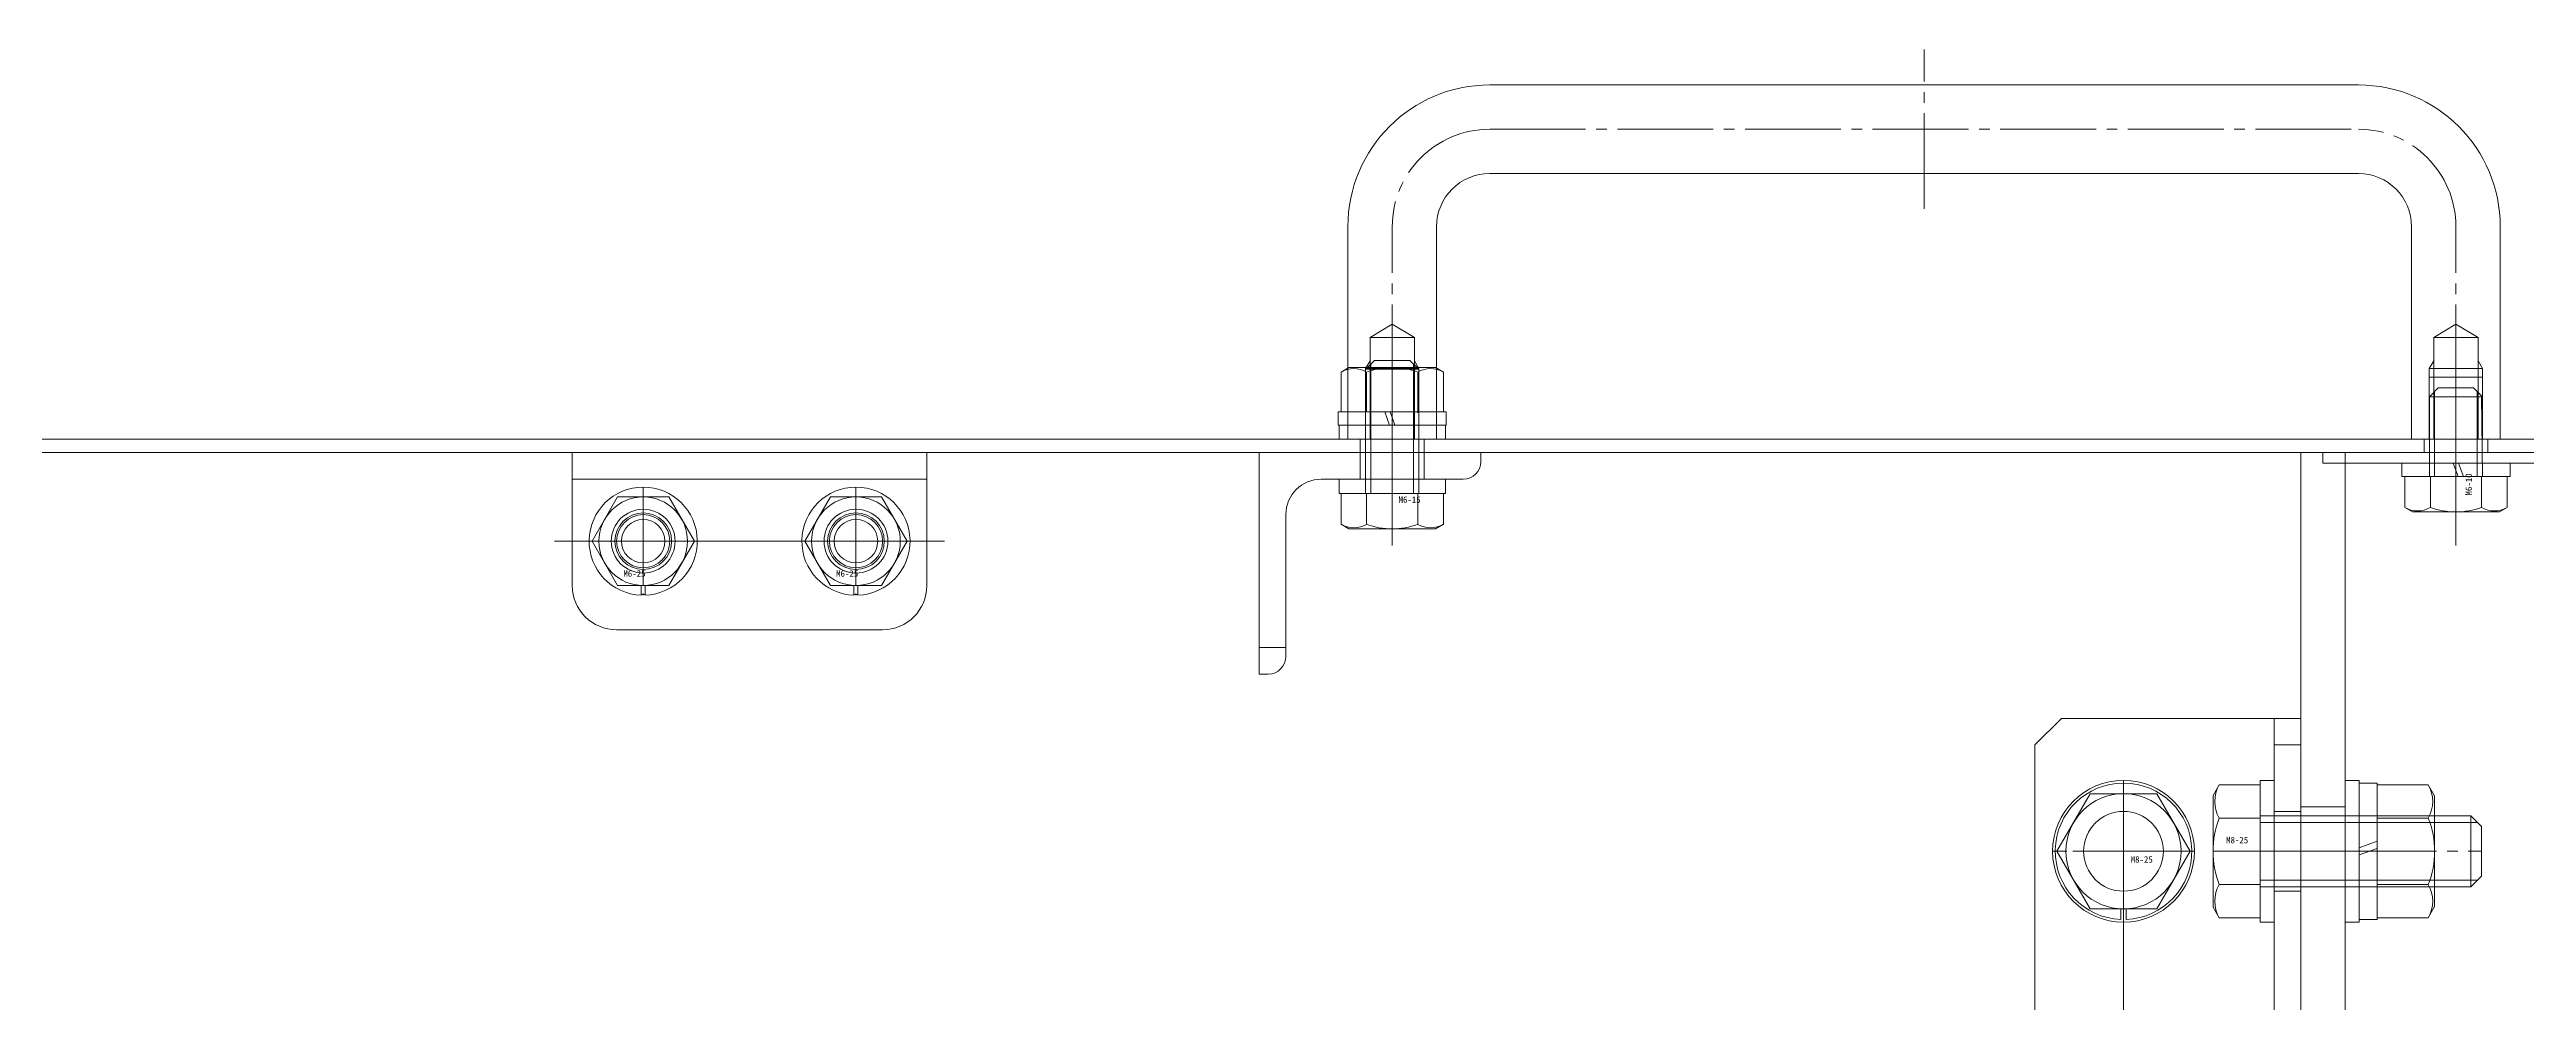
# Model space of a CAD drawing. Units: millimetres at full size. Extents: x -5218 to 5218, y -4308 to 3712.
# Drawn here: x -3674.5 to -3395.1, y 1767.5 to 1875.1 of the extents above; entities that cross this region are included whole.
import ezdxf
from ezdxf.enums import TextEntityAlignment as Align

# ---------------------------------------------------------------- set-up
doc = ezdxf.new("R2010")
doc.units = ezdxf.units.MM
doc.header["$LTSCALE"] = 1.2
doc.linetypes.add('CHAIN2', pattern=[12, 9, -1, 1, -1])
for name, color, linetype, lineweight in [('0-1_01_外形線', 134, 'Continuous', 9), ('0-2_03_かくれ線', 5, 'Continuous', 9), ('0-3_04_中心線', 4, 'CHAIN2', 9), ('0-4_02_細線', 6, 'Continuous', 9)]:
    doc.layers.add(name, color=color, linetype=linetype, lineweight=lineweight)
doc.styles.add('ＭＳ ゴシック', font='')
doc.styles.get('ＭＳ ゴシック').set_extended_font_data('MS Gothic')

msp = doc.modelspace()

# ---------------------------------------------------------------- linework, layer by layer
at = {"layer": '0-1_01_外形線'}
for p, q in [((-3512.038, 1871.088), (-3414.038, 1871.088)), ((-3512.038, 1861.088), (-3414.038, 1861.088)), ((-3528.038, 1839.131), (-3528.038, 1855.088)), ((-3518.038, 1839.131), (-3518.038, 1855.088)), ((-3408.038, 1831.089), (-3408.038, 1855.088)), ((-3398.038, 1831.089), (-3398.038, 1855.088)), ((-3518.138, 1839.189), (-3527.938, 1839.189)), ((-3525.925, 1834.189), (-3525.925, 1838.684)), ((-3525.838, 1839.189), (-3525.038, 1839.989)), ((-3525.038, 1839.989), (-3521.038, 1839.989)), ((-3523.038, 1839.189), (-3523.038, 1834.189)), ((-3523.038, 1839.089), (-3523.038, 1834.089)), ((-3520.238, 1839.189), (-3521.038, 1839.989)), ((-3517.264, 1838.684), (-3518.138, 1839.189)), ((-3517.264, 1834.189), (-3517.264, 1838.684)), ((-3520.151, 1834.089), (-3520.151, 1838.584)), ((-3523.884, 1834.189), (-3529.138, 1834.189)), ((-3529.138, 1834.189), (-3529.138, 1832.689)), ((-3517.264, 1834.189), (-3528.811, 1834.189)), ((-3523.338, 1832.689), (-3523.884, 1834.189)), ((-3516.938, 1834.189), (-3523.284, 1834.189)), ((-3522.738, 1832.689), (-3523.284, 1834.189)), ((-3523.038, 1834.189), (-3523.038, 1832.689)), ((-3516.938, 1832.689), (-3516.938, 1834.189)), ((-3523.338, 1832.689), (-3529.138, 1832.689)), ((-3529.038, 1832.689), (-3517.038, 1832.689)), ((-3529.038, 1832.689), (-3529.038, 1831.089)), ((-3529.038, 1831.089), (-3517.038, 1831.089)), ((-3516.938, 1832.689), (-3522.738, 1832.689)), ((-3517.038, 1832.689), (-3517.038, 1831.089)), ((-3398.038, 1831.089), (-3408.038, 1831.089)), ((-3740.538, 1829.589), (-3420.538, 1829.589)), ((-3415.538, 1829.589), (-3420.538, 1829.589)), ((-3420.538, 1708.089), (-3420.538, 1829.589)), ((-3420.538, 1708.089), (-3420.538, 1829.589)), ((-3415.538, 1708.089), (-3415.538, 1829.589)), ((-3415.538, 1829.589), (-3020.538, 1829.589)), ((-3415.538, 1829.589), (-3415.538, 1708.089)), ((-3610.424, 1824.589), (-3613.311, 1819.589)), ((-3604.651, 1824.589), (-3610.424, 1824.589)), ((-3601.764, 1819.589), (-3604.651, 1824.589)), ((-3586.424, 1824.589), (-3589.311, 1819.589)), ((-3580.651, 1824.589), (-3586.424, 1824.589)), ((-3577.764, 1819.589), (-3580.651, 1824.589)), ((-3604.651, 1814.589), (-3601.764, 1819.589)), ((-3580.651, 1814.589), (-3577.764, 1819.589)), ((-3607.763, 1814.589), (-3607.763, 1813.493)), ((-3607.313, 1814.589), (-3607.313, 1813.493)), ((-3583.763, 1814.589), (-3583.763, 1813.493)), ((-3583.313, 1814.589), (-3583.313, 1813.493)), ((-3420.538, 1799.589), (-3447.538, 1799.589)), ((-3423.538, 1708.089), (-3423.538, 1799.589)), ((-3420.538, 1708.089), (-3420.538, 1799.589)), ((-3420.538, 1796.589), (-3423.538, 1796.589)), ((-3429.742, 1792.094), (-3430.438, 1790.889)), ((-3425.138, 1792.094), (-3429.742, 1792.094)), ((-3425.138, 1776.589), (-3425.138, 1792.589)), ((-3423.538, 1792.589), (-3425.138, 1792.589)), ((-3425.138, 1777.083), (-3425.138, 1792.094)), ((-3423.538, 1792.589), (-3423.538, 1776.589)), ((-3415.538, 1776.589), (-3415.538, 1792.589)), ((-3413.938, 1792.589), (-3415.538, 1792.589)), ((-3413.938, 1792.589), (-3413.938, 1776.589)), ((-3413.938, 1784.989), (-3413.938, 1792.289)), ((-3411.938, 1792.289), (-3413.938, 1792.289)), ((-3411.938, 1785.717), (-3411.938, 1792.289)), ((-3411.938, 1777.083), (-3411.938, 1792.094)), ((-3444.291, 1791.089), (-3448.043, 1784.589)), ((-3436.785, 1791.089), (-3444.291, 1791.089)), ((-3430.438, 1790.889), (-3430.438, 1778.289)), ((-3405.438, 1778.339), (-3405.438, 1790.839)), ((-3405.438, 1788.589), (-3401.338, 1788.589)), ((-3401.338, 1788.589), (-3401.338, 1780.589)), ((-3401.338, 1788.589), (-3400.438, 1787.689)), ((-3425.138, 1788.341), (-3429.742, 1788.341)), ((-3413.938, 1784.989), (-3411.938, 1785.717)), ((-3411.938, 1788.341), (-3406.163, 1788.341)), ((-3400.438, 1787.689), (-3400.138, 1787.389)), ((-3400.138, 1787.389), (-3400.138, 1781.789)), ((-3448.043, 1784.589), (-3444.291, 1778.089)), ((-3413.938, 1784.189), (-3411.938, 1784.917)), ((-3413.938, 1776.889), (-3413.938, 1784.189)), ((-3411.938, 1776.889), (-3411.938, 1784.917)), ((-3425.138, 1780.836), (-3429.742, 1780.836)), ((-3411.938, 1780.836), (-3406.163, 1780.836)), ((-3405.438, 1780.589), (-3401.338, 1780.589)), ((-3401.338, 1780.589), (-3400.438, 1781.489)), ((-3400.438, 1781.489), (-3400.138, 1781.789)), ((-3444.291, 1778.089), (-3436.785, 1778.089)), ((-3440.838, 1778.089), (-3440.838, 1776.895)), ((-3440.238, 1778.089), (-3440.238, 1776.895)), ((-3429.742, 1777.083), (-3430.438, 1778.289)), ((-3425.138, 1777.083), (-3429.742, 1777.083)), ((-3423.538, 1776.589), (-3425.138, 1776.589)), ((-3413.938, 1776.589), (-3415.538, 1776.589)), ((-3413.938, 1776.889), (-3411.938, 1776.889))]:
    msp.add_line(p, q, dxfattribs=at)
for points in [[(-3528.811, 1834.189), (-3528.811, 1838.684), (-3527.938, 1839.189)], [(-3742.538, 1831.089), (-3180.538, 1831.089), (-3180.538, 1829.589), (-3742.538, 1829.589)], [(-3613.311, 1819.589), (-3610.424, 1814.589), (-3604.651, 1814.589)], [(-3589.311, 1819.589), (-3586.424, 1814.589), (-3580.651, 1814.589)], [(-3450.538, 1708.436), (-3450.538, 1796.589), (-3447.538, 1799.589)], [(-3411.938, 1792.094), (-3406.163, 1792.094), (-3405.438, 1790.839)], [(-3436.785, 1778.089), (-3433.032, 1784.589), (-3436.785, 1791.089)], [(-3411.938, 1777.083), (-3406.163, 1777.083), (-3405.438, 1778.339)]]:
    msp.add_lwpolyline(points, dxfattribs=at)
for centre, radius in [((-3607.538, 1819.589), 5), ((-3607.538, 1819.589), 3), ((-3607.538, 1819.589), 2.458), ((-3583.538, 1819.589), 5), ((-3583.538, 1819.589), 3), ((-3583.538, 1819.589), 2.458), ((-3440.538, 1784.589), 8), ((-3440.538, 1784.589), 6.5)]:
    msp.add_circle(centre, radius, dxfattribs=at)
for centre, radius, start, end in [((-3512.038, 1855.088), 16, 90, 180), ((-3414.038, 1855.088), 16, 360, 90), ((-3512.038, 1855.088), 6, 90, 180), ((-3414.038, 1855.088), 6, 360, 90), ((-3527.368, 1836.184), 2.887, 60.00001, 119.99999), ((-3523.038, 1830.674), 8.514, 70.18087, 109.81913), ((-3518.708, 1836.184), 2.887, 60.00001, 119.99999), ((-3607.538, 1819.589), 6.1, 272.11385, 267.88615), ((-3583.538, 1819.589), 6.1, 272.11385, 267.88615), ((-3607.538, 1819.589), 6, 267.88615, 272.1491), ((-3583.538, 1819.589), 6, 267.88615, 272.1491), ((-3440.538, 1784.589), 7.7, 272.23287, 267.76713), ((-3426.492, 1790.218), 3.753, 150.00001, 209.99999), ((-3409.413, 1790.218), 3.753, 330.00001, 29.99999), ((-3419.973, 1784.589), 10.465, 158.98558, 201.01442), ((-3415.514, 1784.589), 10.076, 338.13461, 21.86539), ((-3426.492, 1778.96), 3.753, 150.00001, 209.99999), ((-3409.413, 1778.96), 3.753, 330.00001, 29.99999)]:
    msp.add_arc(centre, radius, start, end, dxfattribs=at)
at = {"layer": '0-2_03_かくれ線'}
for p, q in [((-3525.538, 1842.589), (-3523.038, 1844.091)), ((-3523.038, 1844.091), (-3520.538, 1842.589)), ((-3520.538, 1842.589), (-3520.538, 1831.089)), ((-3405.538, 1842.589), (-3403.038, 1844.091)), ((-3403.038, 1844.091), (-3400.538, 1842.589)), ((-3400.538, 1842.589), (-3400.538, 1831.089)), ((-3528.038, 1839.131), (-3528.038, 1831.089)), ((-3526.038, 1839.089), (-3525.538, 1839.955)), ((-3526.038, 1838.989), (-3525.838, 1839.189)), ((-3526.038, 1831.089), (-3526.038, 1839.089)), ((-3526.038, 1838.989), (-3520.038, 1838.989)), ((-3526.038, 1824.989), (-3526.038, 1838.989)), ((-3525.438, 1824.989), (-3525.438, 1839.189)), ((-3520.638, 1824.989), (-3520.638, 1839.189)), ((-3520.038, 1839.089), (-3520.538, 1839.955)), ((-3520.038, 1838.989), (-3520.238, 1839.189)), ((-3520.038, 1824.989), (-3520.038, 1838.989)), ((-3518.038, 1839.131), (-3518.038, 1831.089)), ((-3406.038, 1839.089), (-3405.538, 1839.955)), ((-3406.038, 1831.089), (-3406.038, 1839.089)), ((-3405.038, 1839.089), (-3401.038, 1839.089)), ((-3400.038, 1839.089), (-3400.538, 1839.955)), ((-3406.038, 1838.089), (-3400.038, 1838.089)), ((-3406.037, 1835.89), (-3405.837, 1836.09)), ((-3406.037, 1835.89), (-3400.037, 1835.89)), ((-3406.037, 1826.89), (-3406.037, 1835.89)), ((-3405.837, 1836.09), (-3405.037, 1836.89)), ((-3405.437, 1826.89), (-3405.437, 1836.49)), ((-3405.437, 1836.49), (-3405.437, 1836.09)), ((-3405.037, 1836.89), (-3401.037, 1836.89)), ((-3400.237, 1836.09), (-3401.037, 1836.89)), ((-3400.637, 1826.89), (-3400.637, 1836.49)), ((-3400.637, 1836.49), (-3400.637, 1836.09)), ((-3400.037, 1835.89), (-3400.237, 1836.09)), ((-3400.037, 1826.89), (-3400.137, 1835.99)), ((-3523.038, 1821.589), (-3523.038, 1834.589)), ((-3526.638, 1831.089), (-3526.638, 1829.589)), ((-3526.638, 1829.089), (-3526.638, 1831.089)), ((-3526.638, 1829.089), (-3526.638, 1831.089)), ((-3526.638, 1829.589), (-3526.638, 1831.089)), ((-3519.438, 1831.089), (-3519.438, 1829.589)), ((-3519.438, 1829.089), (-3519.438, 1831.089)), ((-3519.438, 1829.089), (-3519.438, 1831.089)), ((-3519.438, 1829.589), (-3519.438, 1831.089)), ((-3406.638, 1831.089), (-3406.638, 1829.589)), ((-3406.638, 1829.589), (-3406.638, 1831.089)), ((-3406.638, 1829.589), (-3406.638, 1831.089)), ((-3399.438, 1831.089), (-3399.438, 1829.589)), ((-3399.438, 1829.589), (-3399.438, 1831.089)), ((-3399.438, 1829.589), (-3399.438, 1831.089)), ((-3615.538, 1814.589), (-3615.538, 1829.589)), ((-3615.538, 1829.589), (-3575.538, 1829.589)), ((-3575.538, 1814.589), (-3575.538, 1829.589)), ((-3538.038, 1829.589), (-3538.038, 1804.589)), ((-3538.038, 1829.589), (-3513.038, 1829.589)), ((-3526.638, 1826.589), (-3526.638, 1829.589)), ((-3519.438, 1826.589), (-3519.438, 1829.589)), ((-3513.038, 1829.589), (-3513.038, 1828.589)), ((-3409.137, 1828.39), (-3403.337, 1828.39)), ((-3409.137, 1828.39), (-3409.137, 1826.89)), ((-3397.037, 1828.39), (-3409.037, 1828.39)), ((-3408.811, 1828.39), (-3397.264, 1828.39)), ((-3403.337, 1828.39), (-3402.791, 1826.89)), ((-3402.737, 1828.39), (-3396.937, 1828.39)), ((-3402.737, 1828.39), (-3402.191, 1826.89)), ((-3396.937, 1826.89), (-3396.937, 1828.39)), ((-3575.538, 1826.589), (-3615.538, 1826.589)), ((-3531.038, 1826.589), (-3515.038, 1826.589)), ((-3529.038, 1826.589), (-3517.038, 1826.589)), ((-3529.038, 1826.589), (-3529.038, 1824.989)), ((-3529.038, 1824.989), (-3517.038, 1824.989)), ((-3528.811, 1824.989), (-3528.811, 1821.493)), ((-3528.811, 1824.989), (-3517.264, 1824.989)), ((-3525.925, 1824.989), (-3525.925, 1821.493)), ((-3520.151, 1824.989), (-3520.151, 1821.493)), ((-3517.264, 1824.989), (-3517.264, 1821.493)), ((-3517.038, 1826.589), (-3517.038, 1824.989)), ((-3409.137, 1826.89), (-3402.791, 1826.89)), ((-3408.811, 1826.89), (-3408.811, 1823.394)), ((-3408.811, 1826.89), (-3397.264, 1826.89)), ((-3405.924, 1826.89), (-3405.924, 1823.394)), ((-3402.191, 1826.89), (-3396.937, 1826.89)), ((-3400.151, 1826.89), (-3400.151, 1823.394)), ((-3397.264, 1826.89), (-3397.264, 1823.394)), ((-3607.538, 1814.589), (-3607.538, 1824.589)), ((-3583.538, 1814.589), (-3583.538, 1824.589)), ((-3535.038, 1822.589), (-3535.038, 1806.589)), ((-3408.811, 1823.394), (-3407.937, 1822.89)), ((-3407.937, 1822.89), (-3398.137, 1822.89)), ((-3397.264, 1823.394), (-3398.137, 1822.89)), ((-3573.538, 1819.589), (-3617.538, 1819.589)), ((-3528.811, 1821.493), (-3527.938, 1820.989)), ((-3527.938, 1820.989), (-3518.138, 1820.989)), ((-3517.264, 1821.493), (-3518.138, 1820.989)), ((-3580.538, 1809.589), (-3610.538, 1809.589)), ((-3535.038, 1807.589), (-3538.038, 1807.589)), ((-3538.038, 1804.589), (-3537.038, 1804.589)), ((-3440.538, 1792.089), (-3440.538, 1777.089)), ((-3425.138, 1788.589), (-3405.438, 1788.589)), ((-3420.538, 1789.089), (-3423.538, 1789.089)), ((-3415.538, 1789.589), (-3420.538, 1789.589)), ((-3425.138, 1787.839), (-3405.438, 1787.839)), ((-3425.138, 1781.339), (-3405.438, 1781.339)), ((-3425.138, 1780.589), (-3405.438, 1780.589)), ((-3420.538, 1780.089), (-3423.538, 1780.089))]:
    msp.add_line(p, q, dxfattribs=at)
for points in [[(-3525.538, 1831.089), (-3525.538, 1842.589), (-3520.538, 1842.589)], [(-3405.538, 1831.089), (-3405.538, 1842.589), (-3400.538, 1842.589)], [(-3520.038, 1831.089), (-3520.038, 1839.089), (-3526.038, 1839.089)], [(-3400.038, 1831.089), (-3400.038, 1839.089), (-3406.038, 1839.089)]]:
    msp.add_lwpolyline(points, dxfattribs=at)
msp.add_lwpolyline([(-3418.037, 1828.39), (-3388.038, 1828.39), (-3388.039, 1829.589), (-3418.038, 1829.589)], close=True, dxfattribs=at)
for centre, radius in [((-3607.538, 1819.589), 3.6), ((-3607.538, 1819.589), 3.2), ((-3607.538, 1819.589), 2.458), ((-3583.538, 1819.589), 3.6), ((-3583.538, 1819.589), 3.2), ((-3583.538, 1819.589), 2.458), ((-3440.538, 1784.589), 4.5), ((-3440.538, 1784.589), 4.5)]:
    msp.add_circle(centre, radius, dxfattribs=at)
for centre, radius, start, end in [((-3515.038, 1828.589), 2, 270, 0), ((-3531.038, 1822.589), 4, 90, 180), ((-3407.367, 1825.894), 2.887, 240.00001, 299.99999), ((-3403.037, 1831.404), 8.514, 250.18087, 289.81913), ((-3398.707, 1825.894), 2.887, 240.00001, 299.99999), ((-3527.368, 1823.993), 2.887, 240.00001, 299.99999), ((-3523.038, 1829.503), 8.514, 250.18087, 289.81913), ((-3518.708, 1823.993), 2.887, 240.00001, 299.99999), ((-3610.538, 1814.589), 5, 180, 270), ((-3580.538, 1814.589), 5, 270, 0), ((-3537.038, 1806.589), 2, 270, 0)]:
    msp.add_arc(centre, radius, start, end, dxfattribs=at)
at = {"layer": '0-3_04_中心線'}
for p, q in [((-3463.038, 1857.088), (-3463.038, 1875.088)), ((-3512.038, 1866.088), (-3414.038, 1866.088)), ((-3523.038, 1821.089), (-3523.038, 1855.088)), ((-3403.038, 1821.089), (-3403.038, 1855.088)), ((-3523.038, 1841.589), (-3523.038, 1819.089)), ((-3403.038, 1841.589), (-3403.038, 1819.089)), ((-3523.038, 1819.089), (-3523.038, 1841.089)), ((-3523.038, 1822.089), (-3523.038, 1841.089)), ((-3523.038, 1819.589), (-3523.038, 1841.089)), ((-3523.038, 1839.989), (-3523.038, 1820.989)), ((-3403.038, 1819.589), (-3403.038, 1841.089)), ((-3403.037, 1836.89), (-3403.037, 1822.89)), ((-3523.038, 1821.089), (-3523.038, 1834.089)), ((-3607.538, 1825.689), (-3607.538, 1813.489)), ((-3583.538, 1825.689), (-3583.538, 1813.489)), ((-3607.538, 1814.589), (-3607.538, 1824.589)), ((-3583.538, 1814.589), (-3583.538, 1824.589)), ((-3573.538, 1819.589), (-3617.538, 1819.589)), ((-3601.438, 1819.589), (-3613.638, 1819.589)), ((-3577.438, 1819.589), (-3589.638, 1819.589)), ((-3440.538, 1792.589), (-3440.538, 1776.589)), ((-3440.538, 1792.089), (-3440.538, 1702.089)), ((-3440.538, 1703.989), (-3440.538, 1790.189)), ((-3440.538, 1778.989), (-3440.538, 1790.189)), ((-3432.538, 1784.589), (-3448.538, 1784.589)), ((-3433.038, 1784.589), (-3448.038, 1784.589)), ((-3446.138, 1784.589), (-3434.938, 1784.589)), ((-3430.438, 1784.589), (-3400.138, 1784.589)), ((-3415.538, 1784.589), (-3428.538, 1784.589)), ((-3413.038, 1784.589), (-3423.038, 1784.589))]:
    msp.add_line(p, q, dxfattribs=at)
for centre, start, end in [((-3512.038, 1855.088), 90, 180), ((-3414.038, 1855.088), 360, 90)]:
    msp.add_arc(centre, 11, start, end, dxfattribs=at)
at = {"layer": '0-4_02_細線'}
for p, q in [((-3525.438, 1839.589), (-3525.438, 1839.189)), ((-3520.638, 1839.589), (-3520.638, 1839.189)), ((-3405.438, 1787.839), (-3400.588, 1787.839)), ((-3405.438, 1781.339), (-3400.588, 1781.339))]:
    msp.add_line(p, q, dxfattribs=at)

# ---------------------------------------------------------------- texts
at = {"layer": '0-2_03_かくれ線', "style": 'ＭＳ ゴシック'}
msp.add_text('M6-10', height=0.7331, rotation=90, dxfattribs=at).set_placement((-3401.01, 1824.752), align=Align.BOTTOM_LEFT)
for s, p in [('M6-15', (-3522.323, 1823.698)), ('M6-25', (-3609.773, 1815.36)), ('M6-25', (-3585.773, 1815.36)), ('M8-25', (-3428.962, 1785.269)), ('M8-25', (-3439.727, 1783.08))]:
    msp.add_text(s, height=0.7331, dxfattribs=at).set_placement(p, align=Align.BOTTOM_LEFT)

doc.saveas('drawing.dxf')
